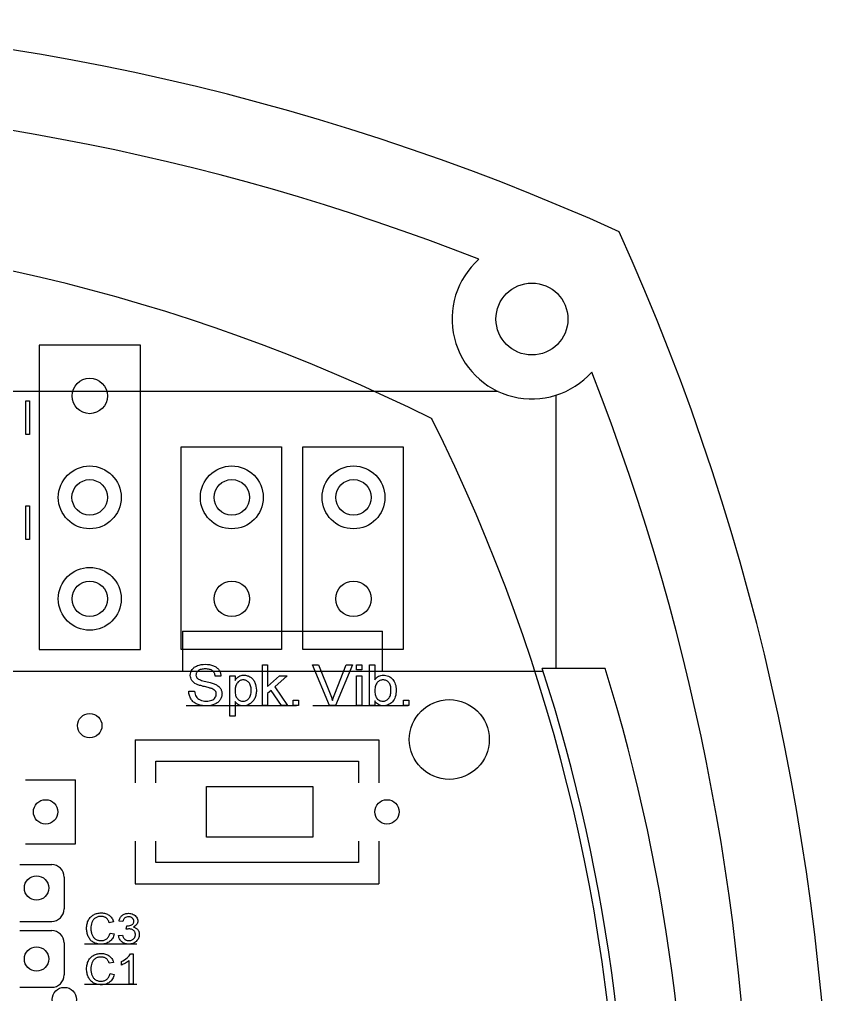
# Model space of a CAD drawing. Header units: millimetres. Extents: x -30 to 30, y -30 to 30.
# Drawn here: x 9.67 to 30, y 5.59 to 30 of the extents above; entities that cross this region are included whole.
import ezdxf

# ---------------------------------------------------------------- set-up
doc = ezdxf.new("R2010")
doc.units = ezdxf.units.MM
doc.linetypes.add('CENTERX2', pattern=[20.32, 12.7, -2.54, 2.54, -2.54])

msp = doc.modelspace()

# ---------------------------------------------------------------- linework, layer by layer
at = {"color": 7, "linetype": 'Continuous'}
for p, q in [((12.7, 21.844), (10.16, 21.844)), ((10.16, 21.844), (10.16, 14.224)), ((12.7, 19.939), (12.7, 21.844)), ((12.7, 14.224), (12.7, 19.939)), ((13.716, 19.304), (16.231, 19.304)), ((13.716, 14.224), (13.716, 19.304)), ((16.231, 19.304), (16.231, 14.224)), ((16.764, 19.304), (19.279, 19.304)), ((16.764, 14.224), (16.764, 19.304)), ((19.279, 19.304), (19.279, 14.224)), ((10.16, 14.224), (12.7, 14.224)), ((16.231, 14.224), (13.716, 14.224)), ((19.279, 14.224), (16.764, 14.224)), ((12.571, 11.96), (18.671, 11.96)), ((12.571, 11.96), (12.571, 10.891)), ((18.671, 11.96), (18.671, 10.891)), ((13.081, 11.43), (18.161, 11.43)), ((13.081, 10.891), (13.081, 11.43)), ((18.161, 11.43), (18.161, 10.891)), ((9.825, 10.96), (11.075, 10.96)), ((11.075, 9.36), (11.075, 10.96)), ((14.351, 10.795), (17.018, 10.795)), ((14.351, 9.525), (14.351, 10.795)), ((17.018, 10.795), (17.018, 9.525)), ((17.018, 9.525), (14.351, 9.525)), ((9.825, 9.36), (11.075, 9.36)), ((12.571, 9.429), (12.571, 8.36)), ((13.081, 8.89), (13.081, 9.429)), ((18.161, 9.429), (18.161, 8.89)), ((18.671, 9.429), (18.671, 8.36)), ((9.678, 8.838), (10.478, 8.838)), ((18.161, 8.89), (13.081, 8.89)), ((10.788, 8.528), (10.788, 7.728)), ((12.571, 8.36), (18.671, 8.36)), ((9.678, 7.418), (10.478, 7.418)), ((9.678, 7.187), (10.478, 7.187)), ((10.788, 6.877), (10.788, 6.077)), ((9.678, 5.767), (10.478, 5.767))]:
    msp.add_line(p, q, dxfattribs=at)
at = {"color": 7, "linetype": 'Continuous', "lineweight": 25}
for p, q in [((21.657, 20.686), (-21.657, 20.686)), ((23.106, 13.753), (23.106, 20.594)), ((13.756, 14.686), (13.756, 13.686)), ((13.756, 14.686), (18.756, 14.686)), ((18.756, 13.686), (18.756, 14.686)), ((-22.766, 13.686), (22.781, 13.686)), ((24.333, 13.753), (22.76, 13.753))]:
    msp.add_line(p, q, dxfattribs=at)
at = {"color": 7, "linetype": 'CENTERX2'}
for p, q in [((13.843, 12.827), (16.605, 12.827)), ((17.018, 12.827), (19.399, 12.827)), ((11.303, 6.858), (12.613, 6.858)), ((11.303, 5.842), (12.613, 5.842))]:
    msp.add_line(p, q, dxfattribs=at)
at = {"color": 7, "linetype": 'Continuous', "flags": 128}
for points in [[(9.926, 19.607), (9.834, 19.607), (9.834, 19.607), (9.834, 20.454), (9.834, 20.454), (9.926, 20.454), (9.926, 20.454), (9.926, 19.607)], [(9.926, 16.976), (9.834, 16.976), (9.834, 16.976), (9.834, 17.822), (9.834, 17.822), (9.926, 17.822), (9.926, 17.822), (9.926, 16.976)], [(13.908, 13.179), (14.051, 13.179), (14.051, 13.179), (14.057, 13.14), (14.066, 13.105), (14.078, 13.074), (14.093, 13.047), (14.111, 13.022), (14.134, 13), (14.162, 12.98), (14.194, 12.963), (14.229, 12.949), (14.267, 12.939), (14.307, 12.933), (14.349, 12.931), (14.349, 12.931), (14.386, 12.933), (14.42, 12.937), (14.453, 12.945), (14.483, 12.955), (14.51, 12.969), (14.534, 12.984), (14.554, 13.002), (14.57, 13.022), (14.582, 13.043), (14.591, 13.064), (14.597, 13.086), (14.598, 13.108), (14.598, 13.108), (14.597, 13.13), (14.592, 13.151), (14.584, 13.17), (14.573, 13.188), (14.557, 13.204), (14.537, 13.219), (14.512, 13.233), (14.483, 13.246), (14.483, 13.246), (14.471, 13.25), (14.456, 13.255), (14.438, 13.26), (14.417, 13.266), (14.393, 13.272), (14.365, 13.279), (14.335, 13.287), (14.302, 13.295), (14.268, 13.303), (14.236, 13.312), (14.208, 13.32), (14.181, 13.327), (14.158, 13.335), (14.136, 13.343), (14.118, 13.351), (14.101, 13.358), (14.101, 13.358), (14.065, 13.378), (14.033, 13.401), (14.007, 13.425), (13.985, 13.452), (13.969, 13.481), (13.957, 13.512), (13.95, 13.544), (13.947, 13.578), (13.947, 13.578), (13.95, 13.615), (13.959, 13.652), (13.973, 13.687), (13.993, 13.721), (14.005, 13.737), (14.018, 13.752), (14.032, 13.766), (14.048, 13.779), (14.066, 13.791), (14.084, 13.802), (14.104, 13.812), (14.125, 13.822), (14.17, 13.837), (14.217, 13.847), (14.267, 13.854), (14.319, 13.856), (14.319, 13.856), (14.376, 13.854), (14.429, 13.847), (14.479, 13.836), (14.526, 13.82), (14.548, 13.811), (14.568, 13.8), (14.587, 13.788), (14.605, 13.776), (14.622, 13.762), (14.637, 13.747), (14.651, 13.731), (14.664, 13.715), (14.675, 13.697), (14.685, 13.679), (14.694, 13.66), (14.701, 13.64), (14.707, 13.62), (14.711, 13.599), (14.714, 13.578), (14.716, 13.556), (14.716, 13.556), (14.572, 13.556), (14.572, 13.556), (14.569, 13.578), (14.564, 13.599), (14.558, 13.618), (14.55, 13.636), (14.54, 13.652), (14.529, 13.667), (14.516, 13.681), (14.502, 13.693), (14.486, 13.704), (14.468, 13.713), (14.449, 13.721), (14.428, 13.727), (14.405, 13.732), (14.38, 13.736), (14.353, 13.738), (14.325, 13.739), (14.325, 13.739), (14.295, 13.738), (14.268, 13.736), (14.242, 13.732), (14.219, 13.728), (14.198, 13.721), (14.178, 13.714), (14.161, 13.705), (14.146, 13.694), (14.133, 13.683), (14.122, 13.671), (14.112, 13.658), (14.105, 13.645), (14.098, 13.632), (14.094, 13.617), (14.091, 13.603), (14.09, 13.587), (14.09, 13.587), (14.093, 13.561), (14.1, 13.538), (14.113, 13.516), (14.13, 13.497), (14.13, 13.497), (14.142, 13.489), (14.157, 13.48), (14.177, 13.471), (14.2, 13.462), (14.228, 13.453), (14.259, 13.444), (14.294, 13.435), (14.333, 13.425), (14.373, 13.416), (14.409, 13.407), (14.442, 13.399), (14.472, 13.391), (14.499, 13.383), (14.523, 13.375), (14.544, 13.368), (14.561, 13.361), (14.561, 13.361), (14.583, 13.351), (14.604, 13.339), (14.624, 13.328), (14.641, 13.315), (14.658, 13.302), (14.673, 13.288), (14.686, 13.274), (14.698, 13.258), (14.708, 13.243), (14.717, 13.226), (14.724, 13.209), (14.731, 13.192), (14.735, 13.173), (14.739, 13.155), (14.741, 13.135), (14.742, 13.115), (14.742, 13.115), (14.741, 13.095), (14.739, 13.076), (14.735, 13.056), (14.73, 13.037), (14.723, 13.019), (14.715, 13), (14.705, 12.982), (14.694, 12.964), (14.681, 12.947), (14.667, 12.93), (14.652, 12.915), (14.636, 12.901), (14.618, 12.887), (14.599, 12.875), (14.578, 12.864), (14.556, 12.853), (14.51, 12.836), (14.461, 12.824), (14.409, 12.816), (14.355, 12.814), (14.355, 12.814), (14.32, 12.815), (14.286, 12.817), (14.255, 12.82), (14.224, 12.825), (14.195, 12.831), (14.167, 12.838), (14.141, 12.847), (14.116, 12.857), (14.093, 12.868), (14.071, 12.881), (14.05, 12.895), (14.031, 12.91), (14.012, 12.927), (13.995, 12.945), (13.98, 12.964), (13.966, 12.985), (13.953, 13.007), (13.942, 13.029), (13.932, 13.052), (13.924, 13.076), (13.917, 13.101), (13.913, 13.126), (13.91, 13.152), (13.908, 13.179)], [(15.751, 12.827), (15.751, 13.843), (15.751, 13.843), (15.882, 13.843), (15.882, 13.843), (15.882, 13.295), (15.882, 13.295), (16.182, 13.569), (16.182, 13.569), (16.37, 13.569), (16.37, 13.569), (16.065, 13.29), (16.065, 13.29), (16.383, 12.827), (16.383, 12.827), (16.227, 12.827), (16.227, 12.827), (15.97, 13.203), (15.97, 13.203), (15.882, 13.122), (15.882, 13.122), (15.882, 12.827), (15.882, 12.827), (15.751, 12.827)], [(17.43, 12.827), (17.005, 13.843), (17.005, 13.843), (17.161, 13.843), (17.161, 13.843), (17.448, 13.115), (17.448, 13.115), (17.465, 13.072), (17.48, 13.03), (17.494, 12.99), (17.506, 12.951), (17.506, 12.951), (17.533, 13.033), (17.564, 13.115), (17.564, 13.115), (17.852, 13.843), (17.852, 13.843), (18.008, 13.843), (18.008, 13.843), (17.583, 12.827), (17.583, 12.827), (17.43, 12.827)], [(18.112, 13.713), (18.112, 13.843), (18.112, 13.843), (18.242, 13.843), (18.242, 13.843), (18.242, 13.713), (18.242, 13.713), (18.112, 13.713)], [(18.568, 12.827), (18.438, 12.827), (18.438, 12.827), (18.438, 13.843), (18.438, 13.843), (18.568, 13.843), (18.568, 13.843), (18.568, 13.469), (18.568, 13.469), (18.589, 13.496), (18.612, 13.519), (18.636, 13.538), (18.662, 13.554), (18.689, 13.567), (18.717, 13.575), (18.747, 13.581), (18.778, 13.582), (18.778, 13.582), (18.813, 13.581), (18.846, 13.576), (18.879, 13.567), (18.911, 13.555), (18.942, 13.54), (18.969, 13.522), (18.993, 13.502), (19.015, 13.478), (19.035, 13.452), (19.051, 13.424), (19.066, 13.393), (19.079, 13.359), (19.089, 13.323), (19.096, 13.287), (19.101, 13.249), (19.102, 13.209), (19.102, 13.209), (19.101, 13.163), (19.096, 13.12), (19.089, 13.08), (19.078, 13.042), (19.065, 13.007), (19.048, 12.974), (19.029, 12.944), (19.006, 12.917), (18.982, 12.893), (18.956, 12.872), (18.929, 12.854), (18.901, 12.84), (18.872, 12.828), (18.842, 12.82), (18.81, 12.816), (18.777, 12.814), (18.777, 12.814), (18.745, 12.816), (18.714, 12.822), (18.685, 12.831), (18.658, 12.845), (18.633, 12.863), (18.61, 12.884), (18.588, 12.909), (18.568, 12.938), (18.568, 12.938), (18.568, 12.827)], [(14.937, 12.553), (14.937, 13.569), (14.937, 13.569), (15.067, 13.569), (15.067, 13.569), (15.067, 13.452), (15.067, 13.452), (15.089, 13.482), (15.111, 13.509), (15.135, 13.531), (15.16, 13.55), (15.187, 13.564), (15.217, 13.574), (15.249, 13.58), (15.284, 13.582), (15.284, 13.582), (15.308, 13.582), (15.331, 13.579), (15.353, 13.576), (15.375, 13.57), (15.395, 13.564), (15.415, 13.555), (15.435, 13.545), (15.453, 13.534), (15.471, 13.521), (15.488, 13.507), (15.503, 13.492), (15.518, 13.476), (15.531, 13.458), (15.543, 13.439), (15.554, 13.419), (15.564, 13.397), (15.58, 13.352), (15.592, 13.305), (15.599, 13.255), (15.601, 13.204), (15.601, 13.204), (15.601, 13.176), (15.599, 13.149), (15.596, 13.122), (15.591, 13.096), (15.585, 13.071), (15.578, 13.047), (15.569, 13.024), (15.559, 13.001), (15.548, 12.979), (15.536, 12.958), (15.522, 12.939), (15.508, 12.921), (15.492, 12.904), (15.475, 12.889), (15.457, 12.875), (15.437, 12.862), (15.396, 12.841), (15.355, 12.826), (15.312, 12.817), (15.268, 12.814), (15.268, 12.814), (15.237, 12.816), (15.207, 12.822), (15.179, 12.831), (15.152, 12.844), (15.127, 12.86), (15.105, 12.878), (15.085, 12.898), (15.067, 12.92), (15.067, 12.92), (15.067, 12.553), (15.067, 12.553), (14.937, 12.553)], [(15.067, 13.192), (15.068, 13.16), (15.071, 13.13), (15.076, 13.102), (15.082, 13.076), (15.09, 13.053), (15.1, 13.031), (15.112, 13.012), (15.126, 12.995), (15.141, 12.98), (15.156, 12.967), (15.173, 12.956), (15.19, 12.947), (15.208, 12.94), (15.227, 12.935), (15.247, 12.932), (15.267, 12.931), (15.267, 12.931), (15.288, 12.932), (15.308, 12.935), (15.327, 12.941), (15.345, 12.948), (15.363, 12.957), (15.38, 12.968), (15.396, 12.982), (15.411, 12.997), (15.425, 13.015), (15.437, 13.035), (15.448, 13.057), (15.456, 13.081), (15.463, 13.108), (15.468, 13.137), (15.47, 13.168), (15.471, 13.202), (15.471, 13.202), (15.47, 13.234), (15.468, 13.264), (15.463, 13.291), (15.457, 13.317), (15.448, 13.341), (15.438, 13.362), (15.426, 13.382), (15.413, 13.4), (15.398, 13.415), (15.382, 13.428), (15.365, 13.44), (15.348, 13.449), (15.33, 13.456), (15.312, 13.461), (15.293, 13.464), (15.273, 13.465), (15.273, 13.465), (15.253, 13.464), (15.233, 13.461), (15.215, 13.455), (15.196, 13.448), (15.179, 13.438), (15.162, 13.426), (15.145, 13.412), (15.129, 13.395), (15.115, 13.377), (15.102, 13.357), (15.092, 13.334), (15.083, 13.31), (15.076, 13.283), (15.071, 13.255), (15.068, 13.224), (15.067, 13.192)], [(18.112, 12.827), (18.112, 13.569), (18.112, 13.569), (18.242, 13.569), (18.242, 13.569), (18.242, 12.827), (18.242, 12.827), (18.112, 12.827)], [(18.568, 13.204), (18.569, 13.173), (18.57, 13.145), (18.573, 13.119), (18.577, 13.095), (18.582, 13.074), (18.589, 13.055), (18.596, 13.037), (18.605, 13.022), (18.605, 13.022), (18.62, 13.001), (18.637, 12.982), (18.656, 12.967), (18.675, 12.954), (18.696, 12.944), (18.719, 12.937), (18.742, 12.933), (18.767, 12.931), (18.767, 12.931), (18.788, 12.932), (18.807, 12.935), (18.826, 12.941), (18.845, 12.948), (18.862, 12.957), (18.879, 12.969), (18.896, 12.983), (18.911, 12.999), (18.925, 13.016), (18.938, 13.036), (18.948, 13.058), (18.957, 13.082), (18.963, 13.108), (18.968, 13.136), (18.971, 13.167), (18.972, 13.199), (18.972, 13.199), (18.971, 13.232), (18.968, 13.263), (18.964, 13.291), (18.957, 13.317), (18.949, 13.342), (18.939, 13.363), (18.927, 13.383), (18.914, 13.4), (18.899, 13.416), (18.883, 13.429), (18.867, 13.44), (18.849, 13.449), (18.831, 13.456), (18.813, 13.461), (18.793, 13.464), (18.773, 13.465), (18.773, 13.465), (18.752, 13.464), (18.732, 13.461), (18.714, 13.456), (18.695, 13.448), (18.678, 13.439), (18.66, 13.427), (18.644, 13.414), (18.629, 13.398), (18.614, 13.38), (18.602, 13.361), (18.592, 13.339), (18.583, 13.316), (18.577, 13.29), (18.572, 13.263), (18.569, 13.234), (18.568, 13.204)], [(16.526, 12.827), (16.526, 12.957), (16.526, 12.957), (16.657, 12.957), (16.657, 12.957), (16.657, 12.827), (16.657, 12.827), (16.526, 12.827)], [(19.284, 12.827), (19.284, 12.957), (19.284, 12.957), (19.415, 12.957), (19.415, 12.957), (19.415, 12.827), (19.415, 12.827), (19.284, 12.827)], [(11.938, 7.127), (12.045, 7.102), (12.045, 7.102), (12.036, 7.072), (12.026, 7.044), (12.014, 7.017), (12, 6.993), (11.984, 6.97), (11.967, 6.949), (11.948, 6.93), (11.928, 6.913), (11.906, 6.898), (11.883, 6.885), (11.859, 6.874), (11.834, 6.864), (11.807, 6.857), (11.78, 6.852), (11.751, 6.849), (11.721, 6.848), (11.721, 6.848), (11.69, 6.849), (11.66, 6.851), (11.632, 6.855), (11.606, 6.861), (11.581, 6.868), (11.557, 6.876), (11.535, 6.886), (11.514, 6.898), (11.495, 6.911), (11.477, 6.926), (11.46, 6.942), (11.444, 6.959), (11.43, 6.978), (11.416, 6.998), (11.404, 7.019), (11.393, 7.042), (11.383, 7.066), (11.375, 7.09), (11.368, 7.115), (11.362, 7.14), (11.358, 7.165), (11.354, 7.191), (11.352, 7.218), (11.352, 7.245), (11.352, 7.245), (11.353, 7.274), (11.355, 7.302), (11.358, 7.329), (11.363, 7.355), (11.37, 7.381), (11.378, 7.405), (11.387, 7.428), (11.398, 7.451), (11.41, 7.472), (11.424, 7.492), (11.439, 7.511), (11.454, 7.528), (11.472, 7.544), (11.49, 7.559), (11.51, 7.572), (11.53, 7.584), (11.552, 7.595), (11.574, 7.604), (11.597, 7.612), (11.62, 7.618), (11.644, 7.623), (11.668, 7.627), (11.693, 7.629), (11.719, 7.63), (11.719, 7.63), (11.747, 7.629), (11.775, 7.626), (11.801, 7.622), (11.826, 7.615), (11.85, 7.607), (11.873, 7.597), (11.895, 7.585), (11.915, 7.572), (11.934, 7.557), (11.952, 7.54), (11.968, 7.522), (11.983, 7.502), (11.996, 7.481), (12.007, 7.458), (12.017, 7.434), (12.026, 7.408), (12.026, 7.408), (11.918, 7.385), (11.918, 7.385), (11.911, 7.405), (11.904, 7.423), (11.895, 7.44), (11.886, 7.456), (11.876, 7.47), (11.865, 7.483), (11.854, 7.494), (11.841, 7.504), (11.828, 7.513), (11.814, 7.521), (11.8, 7.527), (11.784, 7.533), (11.768, 7.537), (11.751, 7.54), (11.733, 7.541), (11.714, 7.542), (11.714, 7.542), (11.692, 7.541), (11.672, 7.539), (11.652, 7.536), (11.633, 7.531), (11.615, 7.526), (11.598, 7.519), (11.582, 7.51), (11.566, 7.5), (11.552, 7.49), (11.539, 7.478), (11.527, 7.465), (11.516, 7.452), (11.506, 7.438), (11.497, 7.422), (11.49, 7.406), (11.483, 7.389), (11.473, 7.354), (11.465, 7.318), (11.461, 7.282), (11.459, 7.245), (11.459, 7.245), (11.46, 7.222), (11.461, 7.199), (11.463, 7.177), (11.466, 7.156), (11.471, 7.135), (11.475, 7.115), (11.481, 7.096), (11.488, 7.078), (11.496, 7.061), (11.505, 7.045), (11.514, 7.03), (11.525, 7.016), (11.537, 7.003), (11.55, 6.991), (11.563, 6.981), (11.578, 6.971), (11.594, 6.963), (11.609, 6.956), (11.625, 6.95), (11.642, 6.945), (11.658, 6.941), (11.675, 6.938), (11.693, 6.937), (11.71, 6.936), (11.71, 6.936), (11.731, 6.937), (11.752, 6.939), (11.771, 6.943), (11.79, 6.948), (11.808, 6.955), (11.825, 6.963), (11.841, 6.973), (11.857, 6.984), (11.871, 6.997), (11.884, 7.011), (11.896, 7.027), (11.907, 7.044), (11.917, 7.063), (11.925, 7.083), (11.932, 7.104), (11.938, 7.127)], [(12.153, 7.063), (12.251, 7.073), (12.251, 7.073), (12.255, 7.055), (12.26, 7.039), (12.266, 7.024), (12.273, 7.01), (12.28, 6.998), (12.288, 6.987), (12.297, 6.977), (12.306, 6.968), (12.316, 6.961), (12.327, 6.954), (12.338, 6.949), (12.35, 6.944), (12.364, 6.941), (12.377, 6.938), (12.392, 6.937), (12.408, 6.936), (12.408, 6.936), (12.426, 6.937), (12.443, 6.939), (12.459, 6.942), (12.475, 6.947), (12.489, 6.953), (12.503, 6.961), (12.516, 6.97), (12.528, 6.98), (12.538, 6.991), (12.547, 7.003), (12.555, 7.016), (12.562, 7.029), (12.567, 7.043), (12.57, 7.057), (12.572, 7.072), (12.573, 7.088), (12.573, 7.088), (12.572, 7.103), (12.57, 7.117), (12.567, 7.131), (12.562, 7.144), (12.556, 7.157), (12.548, 7.168), (12.539, 7.179), (12.529, 7.19), (12.517, 7.199), (12.505, 7.207), (12.492, 7.214), (12.478, 7.22), (12.464, 7.224), (12.449, 7.227), (12.433, 7.229), (12.416, 7.23), (12.416, 7.23), (12.401, 7.229), (12.385, 7.227), (12.366, 7.224), (12.346, 7.219), (12.346, 7.219), (12.357, 7.307), (12.357, 7.307), (12.366, 7.307), (12.373, 7.306), (12.373, 7.306), (12.403, 7.308), (12.432, 7.313), (12.459, 7.322), (12.484, 7.335), (12.496, 7.343), (12.506, 7.351), (12.515, 7.361), (12.522, 7.371), (12.527, 7.383), (12.531, 7.395), (12.533, 7.409), (12.534, 7.423), (12.534, 7.423), (12.533, 7.435), (12.532, 7.446), (12.529, 7.456), (12.525, 7.466), (12.52, 7.476), (12.513, 7.485), (12.506, 7.493), (12.498, 7.501), (12.488, 7.508), (12.478, 7.515), (12.467, 7.52), (12.456, 7.524), (12.444, 7.528), (12.431, 7.53), (12.418, 7.532), (12.404, 7.532), (12.404, 7.532), (12.377, 7.53), (12.352, 7.525), (12.329, 7.516), (12.309, 7.503), (12.3, 7.495), (12.292, 7.486), (12.285, 7.477), (12.278, 7.466), (12.272, 7.455), (12.268, 7.442), (12.264, 7.429), (12.26, 7.415), (12.26, 7.415), (12.163, 7.425), (12.163, 7.425), (12.168, 7.447), (12.174, 7.469), (12.182, 7.489), (12.192, 7.507), (12.203, 7.525), (12.215, 7.541), (12.228, 7.555), (12.244, 7.569), (12.26, 7.581), (12.277, 7.591), (12.295, 7.6), (12.314, 7.607), (12.334, 7.613), (12.355, 7.617), (12.377, 7.619), (12.4, 7.62), (12.4, 7.62), (12.432, 7.618), (12.462, 7.613), (12.492, 7.605), (12.519, 7.594), (12.545, 7.58), (12.568, 7.563), (12.587, 7.544), (12.603, 7.522), (12.615, 7.499), (12.624, 7.476), (12.63, 7.451), (12.632, 7.426), (12.632, 7.426), (12.63, 7.403), (12.625, 7.38), (12.616, 7.359), (12.604, 7.338), (12.589, 7.319), (12.57, 7.303), (12.548, 7.288), (12.523, 7.275), (12.523, 7.275), (12.54, 7.271), (12.556, 7.265), (12.571, 7.259), (12.585, 7.251), (12.598, 7.243), (12.61, 7.233), (12.622, 7.222), (12.632, 7.21), (12.641, 7.198), (12.649, 7.184), (12.655, 7.17), (12.661, 7.155), (12.665, 7.139), (12.668, 7.123), (12.67, 7.105), (12.671, 7.087), (12.671, 7.087), (12.669, 7.063), (12.666, 7.039), (12.66, 7.017), (12.652, 6.995), (12.641, 6.974), (12.628, 6.954), (12.613, 6.936), (12.595, 6.918), (12.576, 6.902), (12.555, 6.887), (12.533, 6.875), (12.51, 6.866), (12.485, 6.858), (12.46, 6.853), (12.433, 6.849), (12.404, 6.848), (12.404, 6.848), (12.379, 6.849), (12.354, 6.852), (12.331, 6.857), (12.309, 6.863), (12.288, 6.872), (12.268, 6.882), (12.249, 6.894), (12.231, 6.908), (12.215, 6.924), (12.201, 6.94), (12.188, 6.958), (12.177, 6.977), (12.168, 6.997), (12.161, 7.018), (12.156, 7.04), (12.153, 7.063)], [(11.938, 6.111), (12.045, 6.086), (12.045, 6.086), (12.036, 6.056), (12.026, 6.028), (12.014, 6.001), (12, 5.977), (11.984, 5.954), (11.967, 5.933), (11.948, 5.914), (11.928, 5.897), (11.906, 5.882), (11.883, 5.869), (11.859, 5.858), (11.834, 5.848), (11.807, 5.841), (11.78, 5.836), (11.751, 5.833), (11.721, 5.832), (11.721, 5.832), (11.69, 5.833), (11.66, 5.835), (11.632, 5.839), (11.606, 5.845), (11.581, 5.852), (11.557, 5.86), (11.535, 5.87), (11.514, 5.882), (11.495, 5.895), (11.477, 5.91), (11.46, 5.926), (11.444, 5.943), (11.43, 5.962), (11.416, 5.982), (11.404, 6.003), (11.393, 6.026), (11.383, 6.05), (11.375, 6.074), (11.368, 6.099), (11.362, 6.124), (11.358, 6.149), (11.354, 6.175), (11.352, 6.202), (11.352, 6.229), (11.352, 6.229), (11.353, 6.258), (11.355, 6.286), (11.358, 6.313), (11.363, 6.339), (11.37, 6.365), (11.378, 6.389), (11.387, 6.412), (11.398, 6.435), (11.41, 6.456), (11.424, 6.476), (11.439, 6.495), (11.454, 6.512), (11.472, 6.528), (11.49, 6.543), (11.51, 6.556), (11.53, 6.568), (11.552, 6.579), (11.574, 6.588), (11.597, 6.596), (11.62, 6.602), (11.644, 6.607), (11.668, 6.611), (11.693, 6.613), (11.719, 6.614), (11.719, 6.614), (11.747, 6.613), (11.775, 6.61), (11.801, 6.606), (11.826, 6.599), (11.85, 6.591), (11.873, 6.581), (11.895, 6.569), (11.915, 6.556), (11.934, 6.541), (11.952, 6.524), (11.968, 6.506), (11.983, 6.486), (11.996, 6.465), (12.007, 6.442), (12.017, 6.418), (12.026, 6.392), (12.026, 6.392), (11.918, 6.369), (11.918, 6.369), (11.911, 6.389), (11.904, 6.407), (11.895, 6.424), (11.886, 6.44), (11.876, 6.454), (11.865, 6.467), (11.854, 6.478), (11.841, 6.488), (11.828, 6.497), (11.814, 6.505), (11.8, 6.511), (11.784, 6.517), (11.768, 6.521), (11.751, 6.524), (11.733, 6.525), (11.714, 6.526), (11.714, 6.526), (11.692, 6.525), (11.672, 6.523), (11.652, 6.52), (11.633, 6.515), (11.615, 6.51), (11.598, 6.503), (11.582, 6.494), (11.566, 6.484), (11.552, 6.474), (11.539, 6.462), (11.527, 6.449), (11.516, 6.436), (11.506, 6.422), (11.497, 6.406), (11.49, 6.39), (11.483, 6.373), (11.473, 6.338), (11.465, 6.302), (11.461, 6.266), (11.459, 6.229), (11.459, 6.229), (11.46, 6.206), (11.461, 6.183), (11.463, 6.161), (11.466, 6.14), (11.471, 6.119), (11.475, 6.099), (11.481, 6.08), (11.488, 6.062), (11.496, 6.045), (11.505, 6.029), (11.514, 6.014), (11.525, 6), (11.537, 5.987), (11.55, 5.975), (11.563, 5.965), (11.578, 5.955), (11.594, 5.947), (11.609, 5.94), (11.625, 5.934), (11.642, 5.929), (11.658, 5.925), (11.675, 5.922), (11.693, 5.921), (11.71, 5.92), (11.71, 5.92), (11.731, 5.921), (11.752, 5.923), (11.771, 5.927), (11.79, 5.932), (11.808, 5.939), (11.825, 5.947), (11.841, 5.957), (11.857, 5.968), (11.871, 5.981), (11.884, 5.995), (11.896, 6.011), (11.907, 6.028), (11.917, 6.047), (11.925, 6.067), (11.932, 6.088), (11.938, 6.111)], [(12.514, 5.842), (12.417, 5.842), (12.417, 5.842), (12.417, 6.436), (12.417, 6.436), (12.398, 6.42), (12.376, 6.404), (12.352, 6.388), (12.324, 6.372), (12.296, 6.357), (12.27, 6.343), (12.245, 6.332), (12.221, 6.323), (12.221, 6.323), (12.221, 6.414), (12.221, 6.414), (12.261, 6.433), (12.298, 6.454), (12.333, 6.477), (12.365, 6.503), (12.393, 6.529), (12.417, 6.554), (12.437, 6.579), (12.451, 6.604), (12.451, 6.604), (12.514, 6.604), (12.514, 6.604), (12.514, 5.842)]]:
    msp.add_lwpolyline(points, dxfattribs=at)
at = {"color": 7, "linetype": 'Continuous', "lineweight": 25}
for centre, radius in [((22.5, 22.5), 0.9), ((20.431, 11.972), 1)]:
    msp.add_circle(centre, radius, dxfattribs=at)
at = {"color": 7, "linetype": 'Continuous'}
for centre, radius in [((11.43, 20.574), 0.444), ((11.43, 18.034), 0.787), ((14.986, 18.034), 0.787), ((18.034, 18.034), 0.787), ((11.43, 18.034), 0.445), ((14.986, 18.034), 0.445), ((18.034, 18.034), 0.445), ((11.43, 15.494), 0.787), ((11.43, 15.494), 0.444), ((14.986, 15.494), 0.445), ((18.034, 15.494), 0.444), ((11.43, 12.319), 0.305), ((10.325, 10.16), 0.305), ((18.871, 10.16), 0.305), ((10.098, 8.255), 0.305), ((10.098, 6.477), 0.305), ((10.795, 5.461), 0.305)]:
    msp.add_circle(centre, radius, dxfattribs=at)
at = {"color": 7, "linetype": 'Continuous', "lineweight": 25}
for centre, radius, start, end in [((0, -30), 60, 65.70481, 114.29519), ((0, -30), 58, 68.58848, 111.41152), ((-30, 0), 60, 335.70481, 24.29519), ((22.5, 22.5), 2, 131.5402, 318.4598), ((-30, 0), 58, 338.58848, 21.41152), ((-20, -0.006), 44.919, 335.4255, 17.8362), ((-20, -0.006), 46.419, 336.2693, 17.2415)]:
    msp.add_arc(centre, radius, start, end, dxfattribs=at)
at = {"color": 7, "linetype": 'Continuous'}
for centre, radius, start, end in [((0.002, -20), 44.72, 63.4373, 116.5675), ((-20, -0.006), 44.719, 333.4413, 26.5714), ((10.478, 8.528), 0.31, 359.9953, 90), ((10.478, 7.728), 0.31, 270, 0), ((10.478, 6.877), 0.31, 359.9953, 90), ((10.478, 6.077), 0.31, 270, 0)]:
    msp.add_arc(centre, radius, start, end, dxfattribs=at)

doc.saveas('drawing.dxf')
